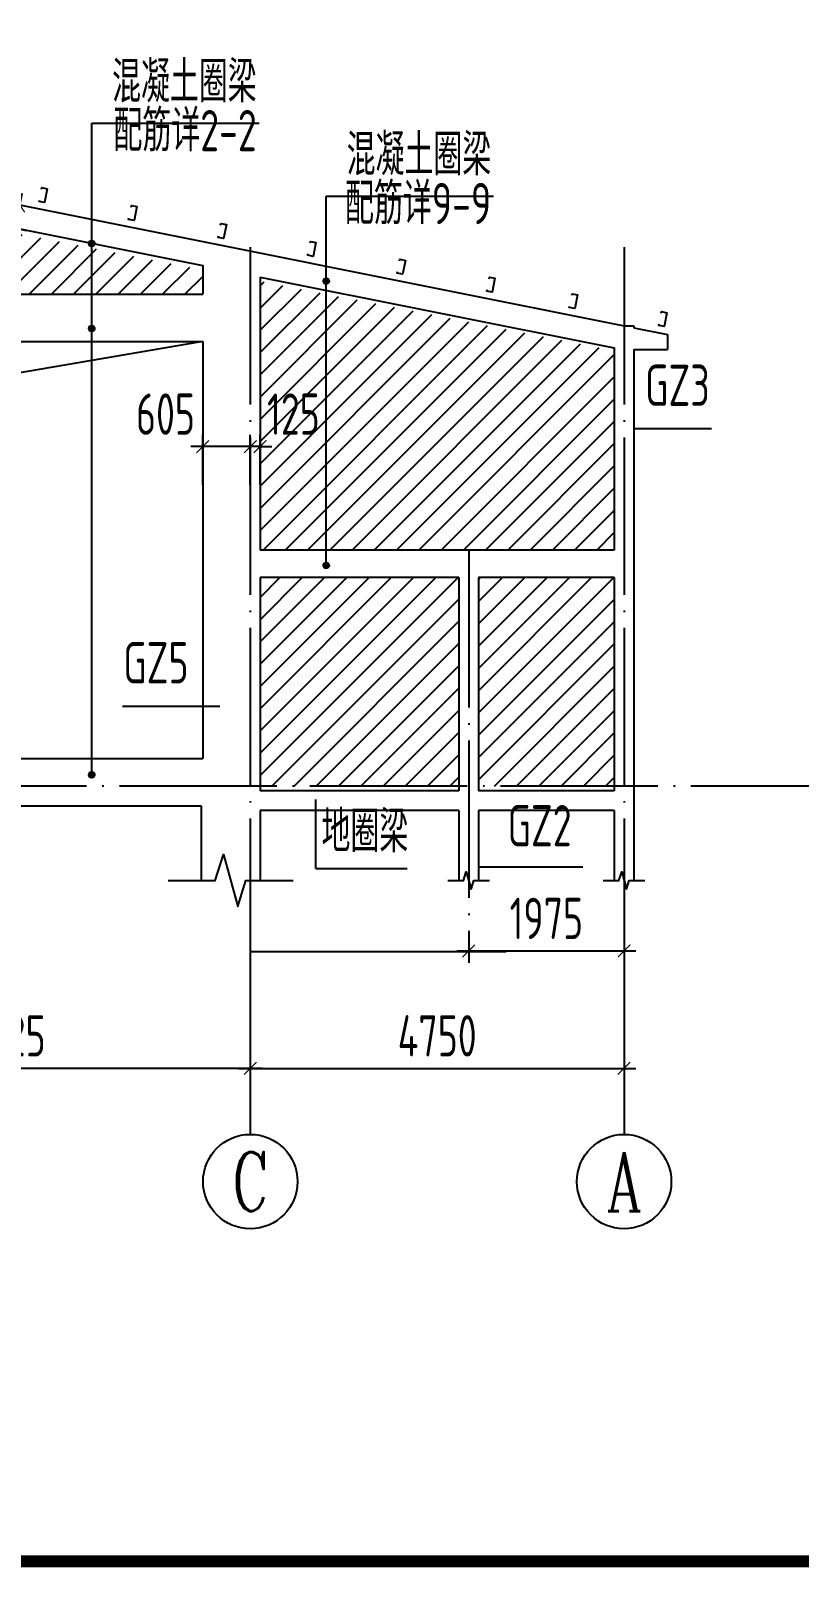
# Model space of a CAD drawing. Extents: x -159214 to 158333, y 7819 to 689505.
# Drawn here: x 115959 to 125724, y 135244 to 154768 of the extents above; entities that cross this region are included whole.
import ezdxf
from ezdxf.enums import TextEntityAlignment as Align

# ---------------------------------------------------------------- set-up
doc = ezdxf.new("R2010")
doc.units = 0
doc.header["$LTSCALE"] = 1000
doc.header["$PDMODE"] = 3
doc.linetypes.add('DOTE', pattern=[2.42, 2, -0.2, 0.02, -0.2])
doc.layers.get('0').update_dxf_attribs({"linetype": 'CONTINUOUS'})
doc.layers.get('Defpoints').update_dxf_attribs({"linetype": 'CONTINUOUS'})
for name, color, linetype in [('MOUNT', 3, 'CONTINUOUS'), ('PUB_DWGN', 7, 'CONTINUOUS'), ('PUB_TEXT', 7, 'CONTINUOUS'), ('PUB_TITLE', 4, 'CONTINUOUS'), ('系杆编号', 7, 'CONTINUOUS'), ('邓-AXIS', 1, 'DOTE'), ('邓-AXIS_DIM', 3, 'CONTINUOUS'), ('邓-AXIS_NUM', 7, 'CONTINUOUS'), ('邓-BASE_STR', 7, 'CONTINUOUS'), ('邓-COLU', 7, 'CONTINUOUS'), ('邓-DIM', 3, 'CONTINUOUS'), ('邓-HATCH', 8, 'CONTINUOUS'), ('邓-STWM_PL_THIN', 2, 'CONTINUOUS'), ('邓-TEXT', 7, 'CONTINUOUS'), ('邓-THIN', 7, 'CONTINUOUS')]:
    doc.layers.add(name, color=color, linetype=linetype)
doc.styles.add('-GBCBIGGBENOR', font='GBENOR.shx', dxfattribs={"bigfont": 'GBCBIG.shx'})
doc.styles.add('HZTXT', font='romans', dxfattribs={"bigfont": 'hztxt'})
doc.styles.add('title_font', font='GBENOR.shx', dxfattribs={"bigfont": 'GBCBIG.shx'})
doc.styles.add('TSSD_Axis', font='complex.shx', dxfattribs={"width": 0.7, "bigfont": 'hztxt.shx'})
doc.styles.add('TSSD_Dimension', font='tssdeng.shx', dxfattribs={"width": 0.7, "bigfont": 'Hztxt.shx'})
doc.styles.add('TSSD_Label', font='tssdeng.shx', dxfattribs={"width": 0.7, "bigfont": 'Hztxt.shx'})
doc.dimstyles.new('TSSD_150_150', dxfattribs={"dimtxt": 525, "dimasz": 150, "dimexe": 150, "dimexo": 375, "dimgap": 150, "dimtad": 1, "dimdec": 0, "dimzin": 0, "dimdsep": 46, "dimtxsty": 'TSSD_Dimension', "dimblk": 'ARCHTICK', "dimblk1": 'ARCHTICK', "dimblk2": 'ARCHTICK', "dimcen": 0, "dimdle": 150, "dimclrt": 7, "dimadec": 0, "dimazin": 0, "dimtfac": 1, "dimtdec": 0, "dimtix": 1, "dimtmove": 2, "dimatfit": 3, "dimfxl": 1, "dimtolj": 1, "dimtzin": 0, "dimarcsym": 0})
pattern_1 = [(45, (1853.62, 0), (-141.42136, 141.42136), [])]

# ---------------------------------------------------------------- blocks, each defined once
blk = doc.blocks.new('结构A2+0.5')
at = {"layer": 'PUB_TITLE', "const_width": 150}
blk.add_lwpolyline([(3750, -61500), (132150, -61500), (132150, -1500), (3750, -1500)], close=True, dxfattribs=at)
at = {"layer": 'MOUNT', "color": 4, "style": 'HZTXT'}
blk.add_attdef('00', (130703, -60956), '', height=330, dxfattribs=at)
at = {"layer": 'PUB_DWGN', "style": 'title_font'}
for tag, height, p in [('工程名称1', 900, (127304, -45157)), ('工程名称2', 900, (127304, -46498)), ('图号', 600, (127304, -61007))]:
    blk.add_attdef(tag, text='', height=height, dxfattribs=at).set_placement(p, align=Align.CENTER)
at = {"layer": 'PUB_TEXT', "style": '-GBCBIGGBENOR'}
for tag, height, p in [('图名1', 849, (127304, -51263)), ('图名2', 849, (127373, -52205)), ('日期', 600, (124615, -58935)), ('比例', 600, (129973, -58904))]:
    blk.add_attdef(tag, text='', height=height, dxfattribs=at).set_placement(p, align=Align.CENTER)
blk = doc.blocks.new('_ArchTick')
at = {"color": 0, "linetype": 'ByBlock', "const_width": 0.1}
blk.add_lwpolyline([(-0.53, -0.53), (0.53, 0.53)], dxfattribs=at)
blk = doc.blocks.new('*D367')
at = {"layer": 'Defpoints', "color": 0}
for p in [(6125, -1728), (12250, -1728), (6125, -3586)]:
    blk.add_point(p, dxfattribs=at)
at = {"layer": '邓-AXIS_DIM', "color": 0, "lineweight": -2}
for p, q in [((6125, -2103), (6125, -3736)), ((12250, -2103), (12250, -3736)), ((12400, -3586), (5975, -3586))]:
    blk.add_line(p, q, dxfattribs=at)
at = {"layer": '邓-AXIS_DIM', "color": 0, "lineweight": -2, "xscale": 150, "yscale": 150, "zscale": 150, "rotation": 180}
blk.add_blockref('_ArchTick', (6125, -3586), dxfattribs=at)
at = {"layer": '邓-AXIS_DIM', "color": 0, "lineweight": -2, "xscale": 150, "yscale": 150, "zscale": 150}
blk.add_blockref('_ArchTick', (12250, -3586), dxfattribs=at)
at = {"layer": '邓-AXIS_DIM', "color": 7, "insert": (9188, -3173), "char_height": 525, "attachment_point": 5, "style": 'TSSD_Dimension'}
blk.add_mtext('\\A1;6125', dxfattribs=at)
blk = doc.blocks.new('ts_axno')
at = {"color": 0, "linetype": 'ByBlock', "lineweight": -2}
blk.add_circle((0, 0), 0.5, dxfattribs=at)
at = {"color": 0, "linetype": 'ByBlock', "lineweight": -2, "style": 'TSSD_Axis', "width": 0.7}
blk.add_attdef('A', text='', height=0.6, dxfattribs=at).set_placement((0, 0), align=Align.MIDDLE_CENTER)
blk = doc.blocks.new('*D377')
at = {"layer": 'Defpoints', "color": 0}
for p in [(12250, 4314), (12250, 3455), (12375, 3455)]:
    blk.add_point(p, dxfattribs=at)
at = {"layer": '邓-DIM', "color": 0, "lineweight": -2}
for p, q in [((12250, 4314), (12100, 4314)), ((12250, 3830), (12250, 4464)), ((12375, 4314), (12250, 4314)), ((12375, 3830), (12375, 4464)), ((12375, 4314), (12525, 4314))]:
    blk.add_line(p, q, dxfattribs=at)
at = {"layer": '邓-DIM', "color": 0, "lineweight": -2, "xscale": 150, "yscale": 150, "zscale": 150}
blk.add_blockref('_ArchTick', (12250, 4314), dxfattribs=at)
at = {"layer": '邓-DIM', "color": 0, "lineweight": -2, "xscale": 150, "yscale": 150, "zscale": 150, "rotation": 180}
blk.add_blockref('_ArchTick', (12375, 4314), dxfattribs=at)
at = {"layer": '邓-DIM', "color": 7, "insert": (12798, 4727), "char_height": 525, "attachment_point": 5, "style": 'TSSD_Dimension'}
blk.add_mtext('\\A1;125', dxfattribs=at)
blk = doc.blocks.new('*D378')
at = {"layer": 'Defpoints', "color": 0}
for p in [(11645, 4314), (11645, 3455), (12250, 3455)]:
    blk.add_point(p, dxfattribs=at)
at = {"layer": '邓-DIM', "color": 0, "lineweight": -2}
for p, q in [((12400, 4314), (11495, 4314)), ((11645, 3830), (11645, 4464)), ((12250, 3830), (12250, 4464))]:
    blk.add_line(p, q, dxfattribs=at)
at = {"layer": '邓-DIM', "color": 0, "lineweight": -2, "xscale": 150, "yscale": 150, "zscale": 150, "rotation": 180}
blk.add_blockref('_ArchTick', (11645, 4314), dxfattribs=at)
at = {"layer": '邓-DIM', "color": 0, "lineweight": -2, "xscale": 150, "yscale": 150, "zscale": 150}
blk.add_blockref('_ArchTick', (12250, 4314), dxfattribs=at)
at = {"layer": '邓-DIM', "color": 7, "insert": (11173, 4727), "char_height": 525, "attachment_point": 5, "style": 'TSSD_Dimension'}
blk.add_mtext('\\A1;605', dxfattribs=at)
blk = doc.blocks.new('*D379')
at = {"layer": 'Defpoints', "color": 0}
for p in [(12250, -1728), (17000, -1728), (17000, -3586)]:
    blk.add_point(p, dxfattribs=at)
at = {"layer": '邓-DIM', "color": 0, "lineweight": -2}
for p, q in [((12250, -2103), (12250, -3736)), ((17000, -2103), (17000, -3736)), ((12100, -3586), (17150, -3586))]:
    blk.add_line(p, q, dxfattribs=at)
at = {"layer": '邓-DIM', "color": 0, "lineweight": -2, "xscale": 150, "yscale": 150, "zscale": 150, "rotation": 180}
blk.add_blockref('_ArchTick', (12250, -3586), dxfattribs=at)
at = {"layer": '邓-DIM', "color": 0, "lineweight": -2, "xscale": 150, "yscale": 150, "zscale": 150}
blk.add_blockref('_ArchTick', (17000, -3586), dxfattribs=at)
at = {"layer": '邓-DIM', "color": 7, "insert": (14625, -3173), "char_height": 525, "attachment_point": 5, "style": 'TSSD_Dimension'}
blk.add_mtext('\\A1;4750', dxfattribs=at)
blk = doc.blocks.new('*D380')
at = {"layer": 'Defpoints', "color": 0}
for p in [(15025, -1479), (17000, -1479), (17000, -2094)]:
    blk.add_point(p, dxfattribs=at)
at = {"layer": '邓-DIM', "color": 0, "lineweight": -2}
for p, q in [((15025, -1854), (15025, -2244)), ((17000, -1854), (17000, -2244)), ((14875, -2094), (17150, -2094))]:
    blk.add_line(p, q, dxfattribs=at)
at = {"layer": '邓-DIM', "color": 0, "lineweight": -2, "xscale": 150, "yscale": 150, "zscale": 150, "rotation": 180}
blk.add_blockref('_ArchTick', (15025, -2094), dxfattribs=at)
at = {"layer": '邓-DIM', "color": 0, "lineweight": -2, "xscale": 150, "yscale": 150, "zscale": 150}
blk.add_blockref('_ArchTick', (17000, -2094), dxfattribs=at)
at = {"layer": '邓-DIM', "color": 7, "insert": (16012, -1681), "char_height": 525, "attachment_point": 5, "style": 'TSSD_Dimension'}
blk.add_mtext('\\A1;1975', dxfattribs=at)
blk = doc.blocks.new('*D363')
at = {"layer": 'Defpoints', "color": 0}
for p in [(8757, 7499), (8698, 7204), (9261, 7092)]:
    blk.add_point(p, dxfattribs=at)
at = {"layer": '邓-DIM', "color": 0, "lineweight": -2}
for p, q in [((9125, 7425), (9467, 7357)), ((9320, 7386), (9350, 7533)), ((9320, 7386), (9261, 7092)), ((9066, 7131), (9408, 7062)), ((9261, 7092), (9232, 6945))]:
    blk.add_line(p, q, dxfattribs=at)
at = {"layer": '邓-DIM', "color": 0, "lineweight": -2, "xscale": 150, "yscale": 150, "zscale": 150}
for p, rotation in [((9320, 7386), 258.6900675259836), ((9261, 7092), 78.69006752598364)]:
    blk.add_blockref('_ArchTick', p, dxfattribs=dict(at, rotation=rotation))
at = {"layer": '邓-DIM', "color": 7, "insert": (8886, 7320), "char_height": 525, "attachment_point": 5, "rotation": 78.6901, "style": 'TSSD_Dimension'}
blk.add_mtext('\\A1;300', dxfattribs=at)
blk = doc.blocks.new('1轴立面')
at = {"layer": '邓-AXIS'}
for p, q in [((12250, 6850), (12250, -2219.2)), ((17000, 6850), (17000, -2219.2)), ((15025, 3000), (15025, -2219.2)), ((39207.7, 0), (-2815.6, 0))]:
    blk.add_line(p, q, dxfattribs=at)
at = {"layer": '邓-AXIS_NUM'}
for p, q in [((12250, -2219.2), (12250, -4424.6)), ((17000, -2219.2), (17000, -4424.6))]:
    blk.add_line(p, q, dxfattribs=at)
at = {"layer": '邓-BASE_STR'}
for p, q in [((6125, 8025), (17000, 5850)), ((6365, 7671.1), (11645, 6615.1)), ((12375, 6469.1), (16875, 5569.1)), ((6365, 6250), (11645, 6250)), ((15625, 6125), (16050, 6040)), ((17000, 5850), (17125, 5850)), ((17125, 5825), (17550, 5740)), ((6365, 5650), (11645, 5650)), ((16875, 3000), (12375, 3000)), ((14900, 2650), (12375, 2650)), ((16875, 2650), (15150, 2650)), ((6365, 350), (11645, 350)), ((14900, -60), (12375, -60)), ((16875, -60), (15150, -60)), ((6365, -250), (11625, -250)), ((14900, -310), (12375, -310)), ((16875, -310), (15150, -310))]:
    blk.add_line(p, q, dxfattribs=at)
blk.add_lwpolyline([(6365, 350), (7069.7, 4871.8), (11625, 5650)], dxfattribs=at)
at = {"layer": '邓-COLU'}
for p, q in [((11645, 6615.1), (11645, 6250)), ((12375, 6469.1), (12375, 3000)), ((17125, 5850), (17125, 5825)), ((17550, 5740), (17550, 5550)), ((11645, 5650), (11645, 350)), ((16875, 5569.1), (16875, 3000)), ((17125, 5550), (17125, -1200)), ((17125, 5550), (17550, 5550)), ((12375, 2650), (12375, -60)), ((14900, 2650), (14900, -60)), ((15150, 2650), (15150, -60)), ((16875, 2650), (16875, -60)), ((11625, -250), (11625, -1200)), ((12375, -310), (12375, -1200)), ((14900, -310), (14900, -1200)), ((15150, -310), (15150, -1200)), ((16875, -310), (16875, -1200))]:
    blk.add_line(p, q, dxfattribs=at)
at = {"layer": '邓-STWM_PL_THIN'}
for points in [[(9598.2, 7584.9), (9602.1, 7604.5), (9670.8, 7590.7), (9635.5, 7414.2), (9566.8, 7428), (9570.8, 7447.6)], [(10735.6, 7357.1), (10739.6, 7376.7), (10808.2, 7363), (10772.9, 7186.5), (10704.3, 7200.2), (10708.2, 7219.8)], [(11873.1, 7129.6), (11877, 7149.2), (11945.7, 7135.5), (11910.4, 6959), (11841.7, 6972.7), (11845.7, 6992.3)], [(13010.6, 6902.4), (13014.6, 6922), (13083.2, 6908.3), (13047.9, 6731.8), (12979.3, 6745.5), (12983.2, 6765.1)], [(14148.1, 6674.9), (14152, 6694.5), (14220.7, 6680.8), (14185.4, 6504.3), (14116.7, 6518), (14120.7, 6537.6)], [(15285.6, 6447.4), (15289.5, 6467), (15358.1, 6453.3), (15322.8, 6276.8), (15254.2, 6290.5), (15258.1, 6310.1)], [(16334.9, 6237.5), (16338.9, 6257.1), (16407.5, 6243.4), (16372.2, 6066.9), (16303.6, 6080.6), (16307.5, 6100.2)], [(17472.4, 6010), (17476.3, 6029.6), (17545, 6015.9), (17509.7, 5839.4), (17441, 5853.1), (17445, 5872.7)]]:
    blk.add_lwpolyline(points, dxfattribs=at)
at = {"layer": '邓-THIN'}
for points in [[(11205, -1200), (11805, -1200), (11910, -870), (12090, -1530), (12195, -1200), (12795, -1200)], [(14760, -1200), (14960, -1200), (14995, -1090), (15055, -1310), (15090, -1200), (15290, -1200)], [(16735, -1200), (16935, -1200), (16970, -1090), (17030, -1310), (17065, -1200), (17265, -1200)]]:
    blk.add_lwpolyline(points, dxfattribs=at)
at = {"layer": '邓-AXIS_NUM'}
ref = blk.add_blockref('ts_axno', (12250, -5024.6), dxfattribs=dict(at, xscale=1200, yscale=1200, zscale=1200))
ref.add_attrib('D', 'C', dxfattribs={"height": 750, "style": 'TSSD_Axis', "width": 0.7}).set_placement((12250, -5024.6), align=Align.MIDDLE_CENTER)
ref = blk.add_blockref('ts_axno', (17000, -5024.6), dxfattribs=dict(at, xscale=1200, yscale=1200, zscale=1200))
ref.add_attrib('D', 'A', dxfattribs={"height": 750, "style": 'TSSD_Axis', "width": 0.7}).set_placement((17000, -5024.6), align=Align.MIDDLE_CENTER)
at = {"layer": '邓-AXIS_DIM'}
dim = blk.add_linear_dim(base=(6125, -3585.9), p1=(12250, -1727.9), p2=(6125, -1727.9), angle=180, dimstyle='TSSD_150_150', dxfattribs=at)
dim.commit()
dim.dimension.update_dxf_attribs({"geometry": '*D367', "text_midpoint": (9187.5, -3173.4)})
at = {"layer": '邓-DIM'}
dim = blk.add_aligned_dim(p1=(8757.1, 7498.6), p2=(8698.2, 7204.4), distance=574.3, dimstyle='TSSD_150_150', dxfattribs=at)
dim.commit()
dim.dimension.update_dxf_attribs({"geometry": '*D363', "text_midpoint": (8886.3, 7319.8)})
for base, p1, p2, picture, middle in [((11645, 4314.4), (12250, 3455.3), (11645, 3455.3), '*D378', (11173.4, 4726.9)), ((12250, 4314.4), (12375, 3455.3), (12250, 3455.3), '*D377', (12798.4, 4726.9))]:
    dim = blk.add_linear_dim(base=base, p1=p1, p2=p2, dimstyle='TSSD_150_150', dxfattribs=at)
    dim.commit()
    dim.dimension.update_dxf_attribs({"geometry": picture, "text_midpoint": middle, "dimtype": 128})
for base, p1, p2, picture, middle in [((17000, -2093.9), (15025, -1479), (17000, -1479), '*D380', (16012.5, -1681.4)), ((17000, -3585.9), (12250, -1727.9), (17000, -1727.9), '*D379', (14625, -3173.4))]:
    dim = blk.add_linear_dim(base=base, p1=p1, p2=p2, dimstyle='TSSD_150_150', dxfattribs=at)
    dim.commit()
    dim.dimension.update_dxf_attribs({"geometry": picture, "text_midpoint": middle})

msp = doc.modelspace()

# ---------------------------------------------------------------- hatches: boundary and pattern name
at = {"layer": '邓-HATCH'}
h = msp.add_hatch(dxfattribs=at)
h.set_pattern_fill('METAL', color=256, scale=50, style=0)
h.set_pattern_definition(pattern_1)
h.paths.add_polyline_path([(112863.6, 152765.7), (112863.6, 151419.4), (118143.6, 151419.4), (118143.6, 151731.3)])
h.paths.add_polyline_path([(115569.8, 151891.2), (115767, 152897.9), (115093.2, 153029.9), (114896, 152023.2)], flags=9)
h = msp.add_hatch(color=256, dxfattribs=at)
edge = h.paths.add_edge_path()
edge.add_arc((116733.5, 152065.2), 36.8, 0, 360)
h = msp.add_hatch(dxfattribs=at)
h.set_pattern_fill('METAL', color=256, scale=50, style=0)
h.set_pattern_definition(pattern_1)
h.paths.add_polyline_path([(123373.6, 150706.6), (118873.6, 151588.3), (118873.6, 148169.4), (123373.6, 148169.4)])
h.paths.add_polyline_path([(118812.4, 149543), (119781.6, 149543), (119781.6, 150229.5), (118812.4, 150229.5)], flags=9)
h = msp.add_hatch(color=256, dxfattribs=at)
edge = h.paths.add_edge_path()
edge.add_arc((119713.7, 151587.2), 36.8, 0, 360)
h = msp.add_hatch(color=256, dxfattribs=at)
edge = h.paths.add_edge_path()
edge.add_arc((116733.5, 150983.4), 36.8, 0, 360)
h = msp.add_hatch(color=256, dxfattribs=at)
edge = h.paths.add_edge_path()
edge.add_arc((119713.7, 147974.5), 36.8, 0, 360)
h = msp.add_hatch(dxfattribs=at)
h.set_pattern_fill('METAL', color=256, scale=50, style=0)
h.set_pattern_definition(pattern_1)
h.paths.add_polyline_path([(121398.6, 147819.4), (118873.6, 147819.4), (118873.6, 145169.4), (121398.6, 145169.4)])
h = msp.add_hatch(dxfattribs=at)
h.set_pattern_fill('METAL', color=256, scale=50, style=0)
h.set_pattern_definition(pattern_1)
h.paths.add_polyline_path([(123373.6, 147819.4), (121648.6, 147819.4), (121648.6, 145169.4), (123373.6, 145169.4)])
h = msp.add_hatch(color=256, dxfattribs=at)
edge = h.paths.add_edge_path()
edge.add_arc((116733.5, 145313.5), 36.8, 0, 360)

# ---------------------------------------------------------------- linework, layer by layer
at = {"layer": '系杆编号'}
msp.add_line((118748.6, 143066.5), (121998.6, 143066.5), dxfattribs=at)
at = {"layer": '邓-BASE_STR'}
for p, q in [((116733.5, 145313.5), (116733.5, 153594)), ((116733.5, 153594), (118860.6, 153594)), ((119713.7, 147974.5), (119713.7, 152667.5)), ((119713.7, 152667.5), (121840.8, 152667.5))]:
    msp.add_line(p, q, dxfattribs=at)
for centre in [(116733.5, 152065.2), (119713.7, 151587.2), (116733.5, 150983.4), (119713.7, 147974.5), (116733.5, 145313.5)]:
    msp.add_circle(centre, 36.8, dxfattribs=at)
at = {"layer": '邓-TEXT'}
for p, q in [((123623.6, 149711.6), (124609.1, 149711.6)), ((117126.4, 146186), (118361.5, 146186)), ((119581.9, 144120.8), (119581.9, 144998.7)), ((119581.9, 144120.8), (120743, 144120.8)), ((121648.6, 144144.2), (122974.8, 144144.2))]:
    msp.add_line(p, q, dxfattribs=at)

# ---------------------------------------------------------------- block references
at = {"layer": '邓-BASE_STR'}
msp.add_blockref('1轴立面', (106498.6, 145169.4), dxfattribs=at)
at = {"layer": '邓-DIM'}
msp.add_blockref('结构A2+0.5', (24682.6, 196818.8), dxfattribs=at)

# ---------------------------------------------------------------- texts
at = {"layer": '邓-TEXT', "style": 'TSSD_Label', "width": 0.7}
for s, p in [('GZ3', (124586.7, 149842.8)), ('GZ5', (117964.7, 146317.3)), ('地圈梁', (120756.3, 144172.3)), ('GZ2', (122831.8, 144246.7))]:
    msp.add_text(s, height=525, dxfattribs=at).set_placement(p, align=Align.BOTTOM_RIGHT)
at = {"layer": '邓-THIN', "style": 'TSSD_Label', "width": 0.7}
for s, p in [('混凝土圈梁', (118829.7, 153699)), ('配筋详2-2', (118829.7, 153078.5)), ('混凝土圈梁', (121809.9, 152772.5)), ('配筋详9-9', (121809.9, 152152))]:
    msp.add_text(s, height=525, dxfattribs=at).set_placement(p, align=Align.BOTTOM_RIGHT)

doc.saveas('drawing.dxf')
